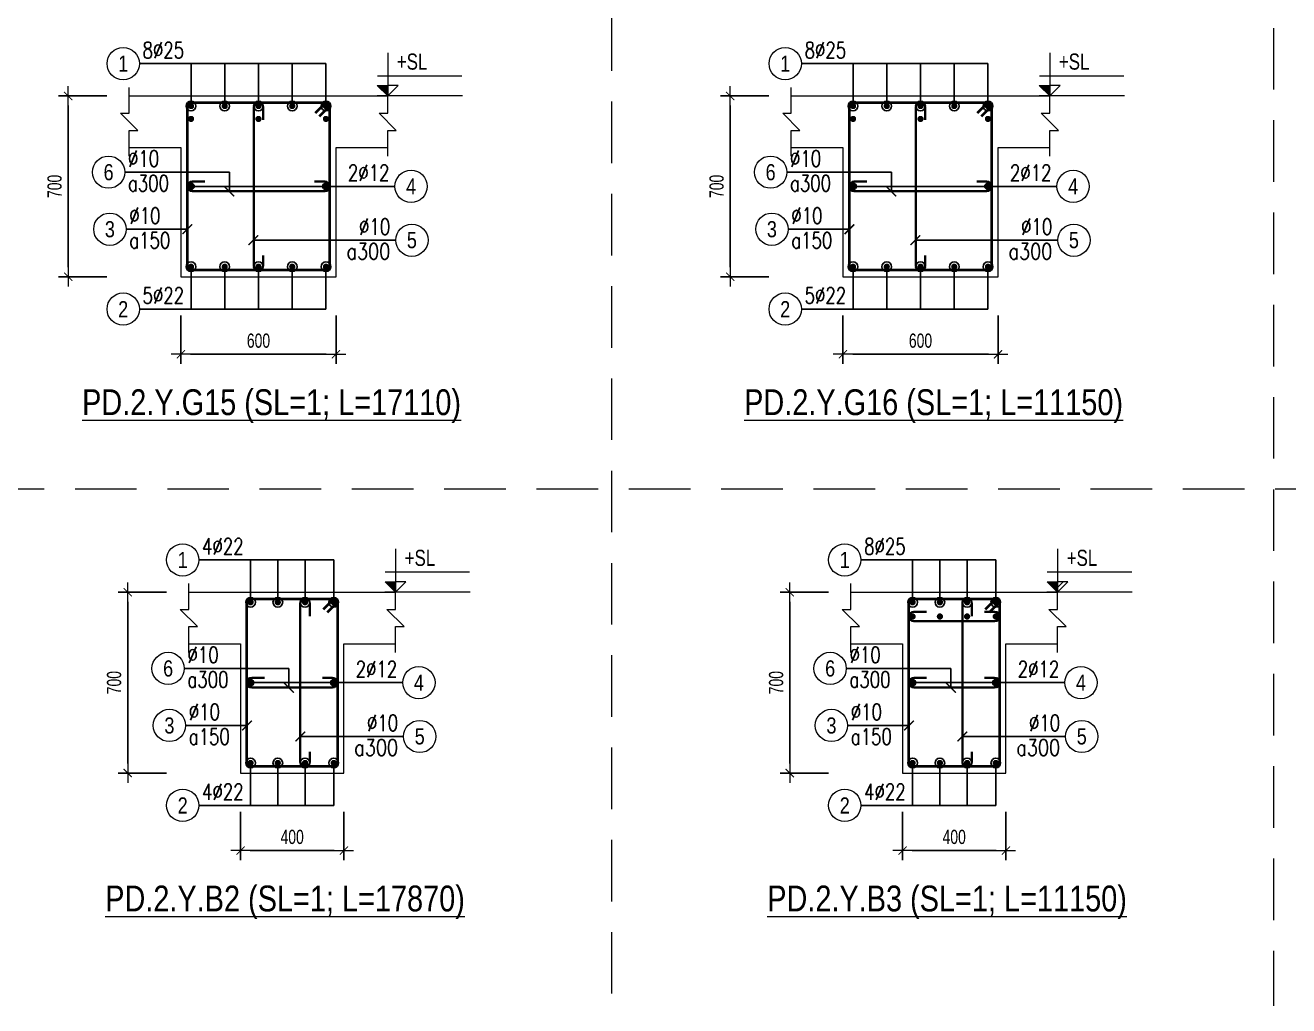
# Model space of a CAD drawing. Header units: millimetres. Extents: x 0 to 264070, y -218202 to 27271.
# Drawn here: x 227970 to 232858, y -179923 to -176128 of the extents above; entities that cross this region are included whole.
import ezdxf
from ezdxf.enums import TextEntityAlignment as Align

# ---------------------------------------------------------------- set-up
doc = ezdxf.new("R2010")
doc.units = ezdxf.units.MM
doc.header["$PDMODE"] = 3
doc.linetypes.add('HIDDEN2', pattern=[4.762499999999999, 3.175, -1.5875])
doc.layers.get('0').update_dxf_attribs({"lineweight": 20})
doc.layers.get('Defpoints').update_dxf_attribs({"color": 151, "lineweight": 9})
for name, color, linetype, lineweight in [('NDC_S_ANNO', 7, 'Continuous', 20), ('NDC_S_CONTINUOUS', 3, 'Continuous', 20), ('NDC_S_DIM', 1, 'Continuous', 15), ('NDC_S_HIDDEN', 8, 'HIDDEN2', 13), ('NDC_S_REBAR', 4, 'Continuous', 35), ('NDC_S_STIRRUP', 4, 'Continuous', 40), ('NDC_S_TEXT SYMBOL', 7, 'Continuous', 20), ('NDC_S_THIN LINE', 8, 'Continuous', 9), ('NDC_S_VN TEXT', 7, 'Continuous', 20)]:
    doc.layers.add(name, color=color, linetype=linetype, lineweight=lineweight)
doc.styles.add('ARIAL', font='arial.ttf', dxfattribs={"width": 0.8})
doc.styles.add('NDC_ANNO', font='', dxfattribs={"width": 0.8})
doc.styles.add('NDC_DIM', font='', dxfattribs={"width": 0.75})
doc.styles.add('NDC_EN TXT', font='romans.shx', dxfattribs={"width": 0.8})
doc.styles.get('NDC_ANNO').set_extended_font_data('Dotum')
doc.styles.get('NDC_DIM').set_extended_font_data('Dotum')
doc.dimstyles.new('NDC_dim_25', dxfattribs={"dimscale": 25, "dimtxt": 2.2, "dimasz": 1.5, "dimexe": 1.5, "dimexo": 2.5, "dimgap": 1, "dimtad": 1, "dimdec": 0, "dimzin": 0, "dimdsep": 46, "dimtxsty": 'NDC_DIM', "dimblk": 'DIMMARK', "dimcen": 0.09, "dimdle": 1.2, "dimclrd": 1, "dimclre": 1, "dimclrt": 3, "dimadec": 0, "dimazin": 0, "dimtfac": 1, "dimtdec": 0, "dimtix": 1, "dimtofl": 0, "dimtmove": 0, "dimatfit": 3, "dimfxl": 6, "dimfxlon": 1, "dimtolj": 1, "dimtzin": 0, "dimarcsym": 0})

# ---------------------------------------------------------------- blocks, each defined once
blk = doc.blocks.new('kata_block_THEP')
at = {"layer": 'NDC_S_REBAR', "color": 0}
for p, q in [((-0.5, 0), (0.5, 0)), ((-0.3535533905960619, 0.353553390592424), (0.3535533905960619, -0.353553390592424)), ((0.3535533905960619, 0.353553390592424), (-0.3535533905960619, -0.353553390592424)), ((0, 0.5), (0, -0.5))]:
    blk.add_line(p, q, dxfattribs=at)
at = {"layer": 'NDC_S_REBAR', "color": 0, "const_width": 0.08333333333333334}
blk.add_lwpolyline([(-0.5, -1.818989403545856e-12, 1), (0.5000000000145519, -1.818989403545856e-12, 1), (-0.5, -1.818989403545856e-12, 1)], format="xyb", dxfattribs=at)
blk = doc.blocks.new('DIMMARK')
at = {"layer": 'NDC_S_DIM', "color": 1}
blk.add_line((-1.5, 0), (1, 0), dxfattribs=at)
at = {"layer": 'NDC_S_DIM', "color": 2, "const_width": 0.1}
blk.add_lwpolyline([(-0.4242640687119285, -0.4242640687119285), (0.4242640687119285, 0.4242640687119285)], dxfattribs=at)
blk = doc.blocks.new('*D483')
at = {"layer": 'Defpoints', "color": 0, "transparency": 16777216}
for p in [(228641.6883908407, -176401.6922493973), (228135.6883908407, -177101.6922493973), (228641.6883908407, -177101.6922493973)]:
    blk.add_point(p, dxfattribs=at)
at = {"layer": 'NDC_S_DIM', "color": 1, "lineweight": -2, "transparency": 16777216}
for p, q in [((228285.6883908407, -176401.6922493973), (228098.1883908407, -176401.6922493973)), ((228135.6883908407, -176439.1922493973), (228135.6883908407, -177064.1922493973)), ((228285.6883908407, -177101.6922493973), (228098.1883908407, -177101.6922493973))]:
    blk.add_line(p, q, dxfattribs=at)
at = {"layer": 'NDC_S_DIM', "color": 1, "lineweight": -2, "transparency": 16777216, "xscale": 37.5, "yscale": 37.5, "zscale": 37.5}
for p, rotation in [((228135.6883908407, -176401.6922493973), 90), ((228135.6883908407, -177101.6922493973), 270)]:
    blk.add_blockref('DIMMARK', p, dxfattribs=dict(at, rotation=rotation))
at = {"layer": 'NDC_S_DIM', "color": 3, "transparency": 16777216, "insert": (228083.1883908407, -176751.6922493972), "char_height": 55.00000000000001, "attachment_point": 5, "rotation": 90, "style": 'NDC_DIM'}
blk.add_mtext('\\A1;700', dxfattribs=at)
blk = doc.blocks.new('*D484')
at = {"layer": 'Defpoints', "color": 0, "transparency": 16777216}
for p in [(228572.0152662964, -177101.6922493973), (229172.0152662964, -177101.6922493973), (229172.0152662964, -177401.6922493973)]:
    blk.add_point(p, dxfattribs=at)
at = {"layer": 'NDC_S_DIM', "color": 1, "lineweight": -2, "transparency": 16777216}
for p, q in [((228572.0152662964, -177251.6922493973), (228572.0152662964, -177439.1922493973)), ((229172.0152662964, -177251.6922493973), (229172.0152662964, -177439.1922493973)), ((228609.5152662964, -177401.6922493973), (229134.5152662964, -177401.6922493973))]:
    blk.add_line(p, q, dxfattribs=at)
at = {"layer": 'NDC_S_DIM', "color": 1, "lineweight": -2, "transparency": 16777216, "xscale": 37.5, "yscale": 37.5, "zscale": 37.5, "rotation": 180}
blk.add_blockref('DIMMARK', (228572.0152662964, -177401.6922493973), dxfattribs=at)
at = {"layer": 'NDC_S_DIM', "color": 1, "lineweight": -2, "transparency": 16777216, "xscale": 37.5, "yscale": 37.5, "zscale": 37.5}
blk.add_blockref('DIMMARK', (229172.0152662964, -177401.6922493973), dxfattribs=at)
at = {"layer": 'NDC_S_DIM', "color": 3, "transparency": 16777216, "insert": (228872.0152662964, -177349.1922493973), "char_height": 55.00000000000001, "attachment_point": 5, "style": 'NDC_DIM'}
blk.add_mtext('\\A1;600', dxfattribs=at)
blk = doc.blocks.new('kata_block_CT')
at = {"layer": 'NDC_S_ANNO'}
blk.add_hatch(color=3, dxfattribs=at).paths.add_polyline_path([(0, 1.596954857557648), (-1.612010908633238, 1.596954857557648), (0, 0)])
at = {"layer": 'NDC_S_ANNO', "ltscale": 50}
h = blk.add_hatch(dxfattribs=at)
h.set_pattern_fill('ANSI31', color=256, scale=1.406250541793835, style=0)
h.set_pattern_definition([(45.00000000000001, (0, 5.456968210637569e-12), (-3.157122508925224, 3.157122508925225), [])])
h.paths.add_polyline_path([(0, 1.596954857557648), (0, 0), (1.612010908924276, 1.596954857557648)])
for p, q in [((-1.592704896858777, 3.140833880479477), (11.46947077315417, 3.140833880479477)), ((11.56125648126181, 5.456968210637569e-12), (-1.63869572513795, 5.456968210637569e-12))]:
    blk.add_line(p, q, dxfattribs=at)
for points in [[(0, 6.69495074864426), (0, 0)], [(0, 0), (-1.612010908924276, 1.596954857557648), (0, 1.596954857557648)], [(0, 0), (1.612010908924276, 1.596954857557648), (0, 1.596954857557648)]]:
    blk.add_lwpolyline(points, dxfattribs=at)
at = {"layer": 'NDC_S_ANNO', "color": 8, "ltscale": 50}
blk.add_lwpolyline([(0, 0), (-1.612010908633238, 1.596954857557648), (0, 1.596954857557648)], dxfattribs=at)
at = {"layer": 'NDC_S_TEXT SYMBOL', "color": 3, "style": 'NDC_ANNO', "width": 0.8}
blk.add_attdef('CT', (1.409564409346785, 4.068271311703938), '', height=2.5, dxfattribs=at)
blk = doc.blocks.new('kata_block_TD')
at = {"color": 6, "linetype": 'ByBlock', "lineweight": -2, "style": 'ARIAL', "width": 0.8}
blk.add_attdef('SECTDET2', text='', height=5, dxfattribs=at).set_placement((0, 7.970649532882817), align=Align.CENTER)
at = {"color": 0, "linetype": 'ByBlock', "lineweight": -2, "style": 'ARIAL', "width": 0.8}
blk.add_attdef('SECTDET1', text='', height=5, dxfattribs=at).set_placement((0, 1.470649532882817), align=Align.CENTER)
at = {"color": 3, "lineweight": 25, "style": 'ARIAL', "width": 0.8}
blk.add_attdef('SSCALE', text='', height=2.5, dxfattribs=at).set_placement((0, -3.998868953555331), align=Align.CENTER)
blk = doc.blocks.new('*U241')
blk.add_circle((-2.5, 0), 2.5)
at = {"layer": 'NDC_S_VN TEXT', "color": 3, "style": 'NDC_EN TXT', "width": 0.75}
for tag, p in [('DK1', (0.5, 0.8455043070534884)), ('KC1', (0.5, -2.972544307831413))]:
    blk.add_attdef(tag, p, '', height=2.5, dxfattribs=at)
at = {"layer": 'NDC_S_VN TEXT', "color": 7, "style": 'ARIAL', "width": 0.8}
blk.add_attdef('SH2', text='', height=2.5, dxfattribs=at).set_placement((-2.5, 0), align=Align.MIDDLE)
blk = doc.blocks.new('*U321')
blk.add_circle((2.5, 0), 2.5)
at = {"layer": 'NDC_S_VN TEXT', "color": 3, "style": 'NDC_EN TXT'}
for tag, width, p in [('DK2', 0.75, (-0.85, 0.8455043070534884)), ('KC2', 0.8, (-0.85, -2.972544307831413))]:
    blk.add_attdef(tag, text='', height=2.5, dxfattribs=dict(at, width=width)).set_placement(p, align=Align.RIGHT)
at = {"layer": 'NDC_S_VN TEXT', "color": 7, "style": 'ARIAL', "width": 0.8}
blk.add_attdef('SH3', text='', height=2.5, dxfattribs=at).set_placement((2.5, 0), align=Align.MIDDLE)
blk = doc.blocks.new('*U239')
blk.add_circle((2.5, 0), 2.5)
at = {"layer": 'NDC_S_VN TEXT', "color": 3, "style": 'NDC_EN TXT', "width": 0.75}
blk.add_attdef('DK2', text='', height=2.5, dxfattribs=at).set_placement((-0.85, 0.8455043070534884), align=Align.RIGHT)
at = {"layer": 'NDC_S_VN TEXT', "color": 7, "style": 'ARIAL', "width": 0.8}
blk.add_attdef('SH3', text='', height=2.5, dxfattribs=at).set_placement((2.5, 0), align=Align.MIDDLE)
blk = doc.blocks.new('*U240')
blk.add_circle((-2.5, 0), 2.5)
at = {"layer": 'NDC_S_VN TEXT', "color": 3, "style": 'NDC_EN TXT', "width": 0.75}
blk.add_attdef('DK1', (0.5, 0.8455043070534884), '', height=2.5, dxfattribs=at)
at = {"layer": 'NDC_S_VN TEXT', "color": 7, "style": 'ARIAL', "width": 0.8}
blk.add_attdef('SH2', text='', height=2.5, dxfattribs=at).set_placement((-2.5, 0), align=Align.MIDDLE)
blk = doc.blocks.new('*D485')
at = {"layer": 'Defpoints', "color": 0, "transparency": 16777216}
for p in [(231133.5262036649, -177101.6922493973), (231733.5262036649, -177101.6922493973), (231733.5262036649, -177401.6922493973)]:
    blk.add_point(p, dxfattribs=at)
at = {"layer": 'NDC_S_DIM', "color": 1, "lineweight": -2, "transparency": 16777216}
for p, q in [((231133.5262036649, -177251.6922493973), (231133.5262036649, -177439.1922493973)), ((231733.5262036649, -177251.6922493973), (231733.5262036649, -177439.1922493973)), ((231171.0262036649, -177401.6922493973), (231696.0262036649, -177401.6922493973))]:
    blk.add_line(p, q, dxfattribs=at)
at = {"layer": 'NDC_S_DIM', "color": 1, "lineweight": -2, "transparency": 16777216, "xscale": 37.5, "yscale": 37.5, "zscale": 37.5, "rotation": 180}
blk.add_blockref('DIMMARK', (231133.5262036649, -177401.6922493973), dxfattribs=at)
at = {"layer": 'NDC_S_DIM', "color": 1, "lineweight": -2, "transparency": 16777216, "xscale": 37.5, "yscale": 37.5, "zscale": 37.5}
blk.add_blockref('DIMMARK', (231733.5262036649, -177401.6922493973), dxfattribs=at)
at = {"layer": 'NDC_S_DIM', "color": 3, "transparency": 16777216, "insert": (231433.5262036649, -177349.1922493973), "char_height": 55.00000000000001, "attachment_point": 5, "style": 'NDC_DIM'}
blk.add_mtext('\\A1;600', dxfattribs=at)
blk = doc.blocks.new('*D486')
at = {"layer": 'Defpoints', "color": 0, "transparency": 16777216}
for p in [(231203.1993282092, -176401.6922493973), (230697.1993282092, -177101.6922493973), (231203.1993282092, -177101.6922493973)]:
    blk.add_point(p, dxfattribs=at)
at = {"layer": 'NDC_S_DIM', "color": 1, "lineweight": -2, "transparency": 16777216}
for p, q in [((230847.1993282092, -176401.6922493973), (230659.6993282092, -176401.6922493973)), ((230697.1993282092, -176439.1922493973), (230697.1993282092, -177064.1922493973)), ((230847.1993282092, -177101.6922493973), (230659.6993282092, -177101.6922493973))]:
    blk.add_line(p, q, dxfattribs=at)
at = {"layer": 'NDC_S_DIM', "color": 1, "lineweight": -2, "transparency": 16777216, "xscale": 37.5, "yscale": 37.5, "zscale": 37.5}
for p, rotation in [((230697.1993282092, -176401.6922493973), 90), ((230697.1993282092, -177101.6922493973), 270)]:
    blk.add_blockref('DIMMARK', p, dxfattribs=dict(at, rotation=rotation))
at = {"layer": 'NDC_S_DIM', "color": 3, "transparency": 16777216, "insert": (230644.6993282093, -176751.6922493972), "char_height": 55.00000000000001, "attachment_point": 5, "rotation": 90, "style": 'NDC_DIM'}
blk.add_mtext('\\A1;700', dxfattribs=at)
blk = doc.blocks.new('*D497')
at = {"layer": 'Defpoints', "color": 0, "transparency": 16777216}
for p in [(228802.3316012056, -179022.6786246464), (229202.3316012056, -179022.6786246464), (229202.3316012056, -179322.6786246464)]:
    blk.add_point(p, dxfattribs=at)
at = {"layer": 'NDC_S_DIM', "color": 1, "lineweight": -2, "transparency": 16777216}
for p, q in [((228802.3316012056, -179172.6786246464), (228802.3316012056, -179360.1786246464)), ((229202.3316012056, -179172.6786246464), (229202.3316012056, -179360.1786246464)), ((228839.8316012056, -179322.6786246464), (229164.8316012056, -179322.6786246464))]:
    blk.add_line(p, q, dxfattribs=at)
at = {"layer": 'NDC_S_DIM', "color": 1, "lineweight": -2, "transparency": 16777216, "xscale": 37.5, "yscale": 37.5, "zscale": 37.5, "rotation": 180}
blk.add_blockref('DIMMARK', (228802.3316012056, -179322.6786246464), dxfattribs=at)
at = {"layer": 'NDC_S_DIM', "color": 1, "lineweight": -2, "transparency": 16777216, "xscale": 37.5, "yscale": 37.5, "zscale": 37.5}
blk.add_blockref('DIMMARK', (229202.3316012056, -179322.6786246464), dxfattribs=at)
at = {"layer": 'NDC_S_DIM', "color": 3, "transparency": 16777216, "insert": (229002.3316012056, -179270.1786246464), "char_height": 55.00000000000001, "attachment_point": 5, "style": 'NDC_DIM'}
blk.add_mtext('\\A1;400', dxfattribs=at)
blk = doc.blocks.new('*D498')
at = {"layer": 'Defpoints', "color": 0, "transparency": 16777216}
for p in [(228872.0047257499, -178322.6786246464), (228366.0047257499, -179022.6786246464), (228872.0047257499, -179022.6786246464)]:
    blk.add_point(p, dxfattribs=at)
at = {"layer": 'NDC_S_DIM', "color": 1, "lineweight": -2, "transparency": 16777216}
for p, q in [((228516.0047257499, -178322.6786246464), (228328.5047257499, -178322.6786246464)), ((228366.0047257499, -178360.1786246464), (228366.0047257499, -178985.1786246464)), ((228516.0047257499, -179022.6786246464), (228328.5047257499, -179022.6786246464))]:
    blk.add_line(p, q, dxfattribs=at)
at = {"layer": 'NDC_S_DIM', "color": 1, "lineweight": -2, "transparency": 16777216, "xscale": 37.5, "yscale": 37.5, "zscale": 37.5}
for p, rotation in [((228366.0047257499, -178322.6786246464), 90), ((228366.0047257499, -179022.6786246464), 270)]:
    blk.add_blockref('DIMMARK', p, dxfattribs=dict(at, rotation=rotation))
at = {"layer": 'NDC_S_DIM', "color": 3, "transparency": 16777216, "insert": (228313.5047257499, -178672.6786246463), "char_height": 55.00000000000001, "attachment_point": 5, "rotation": 90, "style": 'NDC_DIM'}
blk.add_mtext('\\A1;700', dxfattribs=at)
blk = doc.blocks.new('*D499')
at = {"layer": 'Defpoints', "color": 0, "transparency": 16777216}
for p in [(231433.5156631185, -178322.6786246464), (230927.5156631185, -179022.6786246464), (231433.5156631185, -179022.6786246464)]:
    blk.add_point(p, dxfattribs=at)
at = {"layer": 'NDC_S_DIM', "color": 1, "lineweight": -2, "transparency": 16777216}
for p, q in [((231077.5156631185, -178322.6786246464), (230890.0156631185, -178322.6786246464)), ((230927.5156631185, -178360.1786246464), (230927.5156631185, -178985.1786246464)), ((231077.5156631185, -179022.6786246464), (230890.0156631185, -179022.6786246464))]:
    blk.add_line(p, q, dxfattribs=at)
at = {"layer": 'NDC_S_DIM', "color": 1, "lineweight": -2, "transparency": 16777216, "xscale": 37.5, "yscale": 37.5, "zscale": 37.5}
for p, rotation in [((230927.5156631185, -178322.6786246464), 90), ((230927.5156631185, -179022.6786246464), 270)]:
    blk.add_blockref('DIMMARK', p, dxfattribs=dict(at, rotation=rotation))
at = {"layer": 'NDC_S_DIM', "color": 3, "transparency": 16777216, "insert": (230875.0156631185, -178672.6786246463), "char_height": 55.00000000000001, "attachment_point": 5, "rotation": 90, "style": 'NDC_DIM'}
blk.add_mtext('\\A1;700', dxfattribs=at)
blk = doc.blocks.new('*D500')
at = {"layer": 'Defpoints', "color": 0, "transparency": 16777216}
for p in [(231363.8425385741, -179022.6786246464), (231763.8425385741, -179022.6786246464), (231763.8425385741, -179322.6786246464)]:
    blk.add_point(p, dxfattribs=at)
at = {"layer": 'NDC_S_DIM', "color": 1, "lineweight": -2, "transparency": 16777216}
for p, q in [((231363.8425385741, -179172.6786246464), (231363.8425385741, -179360.1786246464)), ((231763.8425385741, -179172.6786246464), (231763.8425385741, -179360.1786246464)), ((231401.3425385741, -179322.6786246464), (231726.3425385741, -179322.6786246464))]:
    blk.add_line(p, q, dxfattribs=at)
at = {"layer": 'NDC_S_DIM', "color": 1, "lineweight": -2, "transparency": 16777216, "xscale": 37.5, "yscale": 37.5, "zscale": 37.5, "rotation": 180}
blk.add_blockref('DIMMARK', (231363.8425385741, -179322.6786246464), dxfattribs=at)
at = {"layer": 'NDC_S_DIM', "color": 1, "lineweight": -2, "transparency": 16777216, "xscale": 37.5, "yscale": 37.5, "zscale": 37.5}
blk.add_blockref('DIMMARK', (231763.8425385741, -179322.6786246464), dxfattribs=at)
at = {"layer": 'NDC_S_DIM', "color": 3, "transparency": 16777216, "insert": (231563.8425385741, -179270.1786246464), "char_height": 55.00000000000001, "attachment_point": 5, "style": 'NDC_DIM'}
blk.add_mtext('\\A1;400', dxfattribs=at)

msp = doc.modelspace()

# ---------------------------------------------------------------- linework, layer by layer
at = {"layer": 'NDC_S_CONTINUOUS'}
for points in [[(228372.0152662964, -176401.6922493973), (228572.0152662964, -176401.6922493973), (228572.0152662964, -176401.6922493973), (229172.0152662964, -176401.6922493973), (229172.0152662964, -176401.6922493973), (229372.0152662964, -176401.6922493973)], [(230933.5262036649, -176401.6922493973), (231133.5262036649, -176401.6922493973), (231133.5262036649, -176401.6922493973), (231733.5262036649, -176401.6922493973), (231733.5262036649, -176401.6922493973), (231933.5262036649, -176401.6922493973)], [(228372.0152662964, -176601.6922493973), (228572.0152662964, -176601.6922493973), (228572.0152662964, -177101.6922493973), (229172.0152662964, -177101.6922493973), (229172.0152662964, -176601.6922493973), (229372.0152662964, -176601.6922493973)], [(230933.5262036649, -176601.6922493973), (231133.5262036649, -176601.6922493973), (231133.5262036649, -177101.6922493973), (231733.5262036649, -177101.6922493973), (231733.5262036649, -176601.6922493973), (231933.5262036649, -176601.6922493973)], [(228602.3316012056, -178322.6786246464), (228802.3316012056, -178322.6786246464), (228802.3316012056, -178322.6786246464), (229202.3316012056, -178322.6786246464), (229202.3316012056, -178322.6786246464), (229402.3316012056, -178322.6786246464)], [(231163.8425385741, -178322.6786246464), (231363.8425385741, -178322.6786246464), (231363.8425385741, -178322.6786246464), (231763.8425385741, -178322.6786246464), (231763.8425385741, -178322.6786246464), (231963.8425385741, -178322.6786246464)], [(228602.3316012056, -178522.6786246464), (228802.3316012056, -178522.6786246464), (228802.3316012056, -179022.6786246464), (229202.3316012056, -179022.6786246464), (229202.3316012056, -178522.6786246464), (229402.3316012056, -178522.6786246464)], [(231163.8425385741, -178522.6786246464), (231363.8425385741, -178522.6786246464), (231363.8425385741, -179022.6786246464), (231763.8425385741, -179022.6786246464), (231763.8425385741, -178522.6786246464), (231963.8425385741, -178522.6786246464)]]:
    msp.add_lwpolyline(points, dxfattribs=at)
at = {"layer": 'NDC_S_HIDDEN', "ltscale": 75}
for p, q in [((232798.9182990866, -167923.3971106908), (232798.9182990866, -179923.3971106772)), ((230237.4073617181, -173923.397110684), (230237.4073617181, -179923.3971106772)), ((243044.9620485608, -177923.3971106794), (225114.385486981, -177923.3971106794))]:
    msp.add_line(p, q, dxfattribs=at)
at = {"layer": 'NDC_S_REBAR'}
for points in [[(228890.3853083905, -176494.0369393306), (228890.3853083905, -176445.1237695207, 0.9999999999999999), (228853.5213083905, -176445.1237695207), (228853.5213083905, -177058.2602493972, 0.9999999999999999), (228890.3853083905, -177058.2602493972), (228890.3853083905, -177019.0033583884, -0.414213562)], [(231451.896245759, -176494.0369393306), (231451.896245759, -176445.1237695207, 0.9999999999999999), (231415.032245759, -176445.1237695207), (231415.032245759, -177058.2602493972, 0.9999999999999999), (231451.896245759, -177058.2602493972), (231451.896245759, -177019.0033583884, -0.414213562)], [(228664.3604361063, -176733.2602493973), (228615.4472662964, -176733.2602493973, 0.9999999999999999), (228615.4472662964, -176770.1242493973), (229128.5832662964, -176770.1242493973, 0.9999999999999999), (229128.5832662964, -176733.2602493973), (229089.3263752876, -176733.2602493973, -0.414213562)], [(231225.8713734748, -176733.2602493973), (231176.958203665, -176733.2602493973, 0.9999999999999999), (231176.958203665, -176770.1242493973), (231690.0942036649, -176770.1242493973, 0.9999999999999999), (231690.0942036649, -176733.2602493973), (231650.8373126561, -176733.2602493973, -0.414213562)], [(229070.7636012056, -178415.0233145797), (229070.7636012056, -178366.1101447698, 0.9999999999999999), (229033.8996012055, -178366.1101447698), (229033.8996012055, -178979.2466246463, 0.9999999999999999), (229070.7636012056, -178979.2466246463), (229070.7636012056, -178939.9897336375, -0.414213562)], [(231632.2745385742, -178415.0233145797), (231632.2745385742, -178366.1101447698, 0.9999999999999999), (231595.4105385741, -178366.1101447698), (231595.4105385741, -178979.2466246463, 0.9999999999999999), (231632.2745385742, -178979.2466246463), (231632.2745385742, -178939.9897336375, -0.414213562)], [(231456.187708384, -178398.2777245009), (231407.2745385742, -178398.2777245009, 0.9999999999999999), (231407.2745385742, -178435.1417245009), (231720.4105385741, -178435.1417245009, 0.9999999999999999), (231720.4105385741, -178398.2777245009), (231681.1536475653, -178398.2777245009, -0.414213562)], [(228894.6767710155, -178654.2466246464), (228845.7636012056, -178654.2466246464, 0.9999999999999999), (228845.7636012056, -178691.1106246464), (229158.8996012055, -178691.1106246464, 0.9999999999999999), (229158.8996012055, -178654.2466246464), (229119.6427101967, -178654.2466246464, -0.414213562)], [(231456.187708384, -178654.2466246464), (231407.2745385742, -178654.2466246464, 0.9999999999999999), (231407.2745385742, -178691.1106246464), (231720.4105385741, -178691.1106246464, 0.9999999999999999), (231720.4105385741, -178654.2466246464), (231681.1536475653, -178654.2466246464, -0.414213562)]]:
    msp.add_lwpolyline(points, format="xyb", dxfattribs=at)
at = {"layer": 'NDC_S_STIRRUP'}
for points in [[(229093.0152662964, -176466.6922493973), (229133.0152662964, -176426.6922493973, -0.414213562), (229147.0152662964, -176440.6922493973), (229147.0152662964, -177062.6922493973, -0.414213562), (229133.0152662964, -177076.6922493973), (228611.0152662964, -177076.6922493973, -0.414213562), (228597.0152662964, -177062.6922493973), (228597.0152662964, -176440.6922493973, -0.414213562), (228611.0152662964, -176426.6922493973), (229133.0152662964, -176426.6922493973, -0.414213562), (229147.0152662964, -176440.6922493973), (229107.0152662964, -176480.6922493973)], [(231654.5262036649, -176466.6922493973), (231694.5262036649, -176426.6922493973, -0.414213562), (231708.5262036649, -176440.6922493973), (231708.5262036649, -177062.6922493973, -0.414213562), (231694.5262036649, -177076.6922493973), (231172.5262036649, -177076.6922493973, -0.414213562), (231158.5262036649, -177062.6922493973), (231158.5262036649, -176440.6922493973, -0.414213562), (231172.5262036649, -176426.6922493973), (231694.5262036649, -176426.6922493973, -0.414213562), (231708.5262036649, -176440.6922493973), (231668.5262036649, -176480.6922493973)], [(229123.3316012056, -178387.6786246464), (229163.3316012056, -178347.6786246464, -0.414213562), (229177.3316012056, -178361.6786246464), (229177.3316012056, -178983.6786246464, -0.414213562), (229163.3316012056, -178997.6786246464), (228841.3316012056, -178997.6786246464, -0.414213562), (228827.3316012056, -178983.6786246464), (228827.3316012056, -178361.6786246464, -0.414213562), (228841.3316012056, -178347.6786246464), (229163.3316012056, -178347.6786246464, -0.414213562), (229177.3316012056, -178361.6786246464), (229137.3316012056, -178401.6786246464)], [(231684.8425385741, -178387.6786246464), (231724.8425385741, -178347.6786246464, -0.414213562), (231738.8425385741, -178361.6786246464), (231738.8425385741, -178983.6786246464, -0.414213562), (231724.8425385741, -178997.6786246464), (231402.8425385741, -178997.6786246464, -0.414213562), (231388.8425385741, -178983.6786246464), (231388.8425385741, -178361.6786246464, -0.414213562), (231402.8425385741, -178347.6786246464), (231724.8425385741, -178347.6786246464, -0.414213562), (231738.8425385741, -178361.6786246464), (231698.8425385741, -178401.6786246464)]]:
    msp.add_lwpolyline(points, format="xyb", dxfattribs=at)
at = {"layer": 'NDC_S_THIN LINE'}
for points in [[(228372.0152662964, -176635.0255827306), (228372.0152662964, -176535.0255827306), (228405.3485996297, -176535.0255827306), (228338.6819329631, -176468.3589160639), (228372.0152662964, -176468.3589160639), (228372.0152662964, -176368.3589160639)], [(229372.0152662964, -176635.0255827306), (229372.0152662964, -176535.0255827306), (229405.3485996297, -176535.0255827306), (229338.6819329631, -176468.3589160639), (229372.0152662964, -176468.3589160639), (229372.0152662964, -176368.3589160639)], [(230933.5262036649, -176635.0255827306), (230933.5262036649, -176535.0255827306), (230966.8595369983, -176535.0255827306), (230900.1928703316, -176468.3589160639), (230933.526203665, -176468.3589160639), (230933.526203665, -176368.3589160639)], [(231933.5262036649, -176635.0255827306), (231933.5262036649, -176535.0255827306), (231966.8595369983, -176535.0255827306), (231900.1928703316, -176468.3589160639), (231933.526203665, -176468.3589160639), (231933.526203665, -176368.3589160639)], [(228602.3316012056, -178556.0119579797), (228602.3316012056, -178456.0119579797), (228635.6649345389, -178456.0119579797), (228568.9982678723, -178389.345291313), (228602.3316012056, -178389.345291313), (228602.3316012056, -178289.345291313)], [(229402.3316012056, -178556.0119579797), (229402.3316012056, -178456.0119579797), (229435.6649345389, -178456.0119579797), (229368.9982678723, -178389.345291313), (229402.3316012056, -178389.345291313), (229402.3316012056, -178289.345291313)], [(231163.8425385741, -178556.0119579797), (231163.8425385741, -178456.0119579797), (231197.1758719075, -178456.0119579797), (231130.5092052408, -178389.345291313), (231163.8425385741, -178389.345291313), (231163.8425385741, -178289.345291313)], [(231963.8425385741, -178556.0119579797), (231963.8425385741, -178456.0119579797), (231997.1758719075, -178456.0119579797), (231930.5092052408, -178389.345291313), (231963.8425385741, -178389.345291313), (231963.8425385741, -178289.345291313)]]:
    msp.add_lwpolyline(points, dxfattribs=at)

# ---------------------------------------------------------------- block references
at = {"layer": 'NDC_S_REBAR', "color": 3, "xscale": 22, "yscale": 22, "zscale": 22}
for p in [(228611.0152662964, -176440.6922493973), (231172.5262036649, -176440.6922493973), (228611.0152662964, -176751.6922493973), (231172.5262036649, -176751.6922493973), (228611.0152662964, -177062.6922493973), (231172.5262036649, -177062.6922493973), (228841.3316012056, -178361.6786246464), (231402.8425385741, -178361.6786246464), (228841.3316012056, -178672.6786246464), (231402.8425385741, -178672.6786246464), (228841.3316012056, -178983.6786246464), (231402.8425385741, -178983.6786246464)]:
    msp.add_blockref('kata_block_THEP', p, dxfattribs=at)
at = {"layer": 'NDC_S_REBAR', "xscale": 22, "yscale": 22, "zscale": 22}
for p in [(228741.5152662964, -176440.6922493973), (228872.0152662964, -176440.6922493973), (229002.5152662964, -176440.6922493973), (229133.0152662964, -176440.6922493973), (231303.0262036649, -176440.6922493973), (231433.5262036649, -176440.6922493973), (231564.0262036649, -176440.6922493973), (231694.5262036649, -176440.6922493973), (228611.0152662964, -176490.6438686442), (228872.0152662964, -176490.6438686442), (229133.0152662964, -176490.6438686442), (231172.5262036649, -176490.6438686442), (231433.5262036649, -176490.6438686442), (231694.5262036649, -176490.6438686442), (229133.0152662964, -176751.6922493973), (231694.5262036649, -176751.6922493973), (228741.5152662964, -177062.6922493973), (228872.0152662964, -177062.6922493973), (229002.5152662964, -177062.6922493973), (229133.0152662964, -177062.6922493973), (231303.0262036649, -177062.6922493973), (231433.5262036649, -177062.6922493973), (231564.0262036649, -177062.6922493973), (231694.5262036649, -177062.6922493973), (229163.3316012056, -178361.6786246464), (231724.8425385741, -178361.6786246464), (231402.8425385741, -178416.7097245009), (231724.8425385741, -178416.7097245009), (229163.3316012056, -178672.6786246464), (231724.8425385741, -178672.6786246464), (228946.8316012056, -178983.6786246464), (229052.3316012056, -178983.6786246464), (229163.3316012056, -178983.6786246464), (231508.3425385741, -178983.6786246464), (231613.8425385741, -178983.6786246464), (231724.8425385741, -178983.6786246464)]:
    msp.add_blockref('kata_block_THEP', p, dxfattribs=at)
at = {"layer": 'NDC_S_REBAR', "xscale": -22, "yscale": 22, "zscale": 22, "rotation": 180}
for p in [(228946.8316012056, -178361.6786246464), (229052.3316012056, -178361.6786246464), (231508.3425385741, -178361.6786246464), (231613.8425385741, -178361.6786246464), (231508.3425385741, -178416.7097245009), (231613.8425385741, -178416.7097245009)]:
    msp.add_blockref('kata_block_THEP', p, dxfattribs=at)
at = {"layer": 'NDC_S_THIN LINE', "xscale": 25, "yscale": 25, "zscale": 25}
for name, p, values in [('*U240', (228411.0152662964, -176276.6922493973), {'SH2': '1', 'DK1': '8%%c25'}), ('*U240', (230972.5262036649, -176276.6922493973), {'SH2': '1', 'DK1': '8%%c25'}), ('*U241', (228354.5152662964, -176696.6922493973), {'SH2': '6', 'DK1': '%%c10', 'KC1': 'a300'}), ('*U241', (230916.0262036649, -176696.6922493973), {'SH2': '6', 'DK1': '%%c10', 'KC1': 'a300'}), ('*U239', (229399.905510094, -176751.6922493973), {'SH3': '4', 'DK2': '2%%c12'}), ('*U239', (231961.4164474625, -176751.6922493973), {'SH3': '4', 'DK2': '2%%c12'}), ('*U241', (228359.5152662964, -176917.5129200068), {'SH2': '3', 'DK1': '%%c10', 'KC1': 'a150'}), ('*U241', (230921.0262036649, -176917.5129200068), {'SH2': '3', 'DK1': '%%c10', 'KC1': 'a150'}), ('*U321', (229403.0714651606, -176960.1593775766), {'SH3': '5', 'DK2': '%%c10', 'KC2': 'a300'}), ('*U321', (231964.5824025292, -176960.1593775766), {'SH3': '5', 'DK2': '%%c10', 'KC2': 'a300'}), ('*U240', (228411.0152662964, -177226.6922493973), {'SH2': '2', 'DK1': '5%%c22'}), ('*U240', (230972.5262036649, -177226.6922493973), {'SH2': '2', 'DK1': '5%%c22'}), ('*U240', (228641.3316012056, -178197.6786246464), {'SH2': '1', 'DK1': '4%%c22'}), ('*U240', (231202.8425385741, -178197.6786246464), {'SH2': '1', 'DK1': '8%%c25'}), ('*U241', (228584.8316012056, -178617.6786246464), {'SH2': '6', 'DK1': '%%c10', 'KC1': 'a300'}), ('*U241', (231146.3425385741, -178617.6786246464), {'SH2': '6', 'DK1': '%%c10', 'KC1': 'a300'}), ('*U239', (229430.2218450031, -178672.6786246464), {'SH3': '4', 'DK2': '2%%c12'}), ('*U239', (231991.7327823717, -178672.6786246464), {'SH3': '4', 'DK2': '2%%c12'}), ('*U241', (228589.8316012056, -178838.4992952559), {'SH2': '3', 'DK1': '%%c10', 'KC1': 'a150'}), ('*U241', (231151.3425385741, -178838.4992952559), {'SH2': '3', 'DK1': '%%c10', 'KC1': 'a150'}), ('*U321', (229433.3878000698, -178881.1457528257), {'SH3': '5', 'DK2': '%%c10', 'KC2': 'a300'}), ('*U321', (231994.8987374384, -178881.1457528257), {'SH3': '5', 'DK2': '%%c10', 'KC2': 'a300'}), ('*U240', (228641.3316012056, -179147.6786246464), {'SH2': '2', 'DK1': '4%%c22'}), ('*U240', (231202.8425385741, -179147.6786246464), {'SH2': '2', 'DK1': '4%%c22'})]:
    msp.add_blockref(name, p, dxfattribs=at).add_auto_attribs(values)
at = {"layer": 'NDC_S_VN TEXT', "xscale": 25, "yscale": 25, "zscale": 25}
for p in [(229372.0152662964, -176401.6922493973), (231933.5262036649, -176401.6922493973), (229402.3316012056, -178322.6786246464), (231963.8425385741, -178322.6786246464)]:
    msp.add_blockref('kata_block_CT', p, dxfattribs=at).add_auto_attribs({'CT': '+SL'})
at = {"layer": 'NDC_S_VN TEXT'}
ref = msp.add_blockref('kata_block_TD', (228922.6080225412, -177666.5978963342), dxfattribs=dict(at, xscale=20, yscale=20, zscale=20))
ref.add_attrib('SECTDET1', '%%uPD.2.Y.G15 (SL=1; L=17110)', dxfattribs={"layer": '0', "color": 0, "linetype": 'ByBlock', "lineweight": -2, "height": 100, "style": 'ARIAL', "width": 0.8}).set_placement((228922.6080225412, -177637.1849056766), align=Align.CENTER)
ref = msp.add_blockref('kata_block_TD', (231484.1189599097, -177666.5978963342), dxfattribs=dict(at, xscale=20, yscale=20, zscale=20))
ref.add_attrib('SECTDET1', '%%uPD.2.Y.G16 (SL=1; L=11150)', dxfattribs={"layer": '0', "color": 0, "linetype": 'ByBlock', "lineweight": -2, "height": 100, "style": 'ARIAL', "width": 0.8}).set_placement((231484.1189599097, -177637.1849056766), align=Align.CENTER)
ref = msp.add_blockref('kata_block_TD', (228974.7467448984, -179587.5842715834), dxfattribs=dict(at, xscale=20, yscale=20, zscale=20))
ref.add_attrib('SECTDET1', '%%uPD.2.Y.B2 (SL=1; L=17870)', dxfattribs={"layer": '0', "color": 0, "linetype": 'ByBlock', "lineweight": -2, "height": 100, "style": 'ARIAL', "width": 0.8}).set_placement((228974.7467448984, -179558.1712809257), align=Align.CENTER)
ref = msp.add_blockref('kata_block_TD', (231536.257682267, -179587.5842715834), dxfattribs=dict(at, xscale=20, yscale=20, zscale=20))
ref.add_attrib('SECTDET1', '%%uPD.2.Y.B3 (SL=1; L=11150)', dxfattribs={"layer": '0', "color": 0, "linetype": 'ByBlock', "lineweight": -2, "height": 100, "style": 'ARIAL', "width": 0.8}).set_placement((231536.257682267, -179558.1712809257), align=Align.CENTER)

# ---------------------------------------------------------------- dimensions: what is measured, and where the dimension line sits
at = {"layer": 'NDC_S_DIM'}
for base, p1, p2, picture, middle in [((228135.6883908407, -177101.6922493973), (228641.6883908407, -176401.6922493973), (228641.6883908407, -177101.6922493973), '*D483', (228083.1883908407, -176751.6922493972)), ((230697.1993282092, -177101.6922493973), (231203.1993282092, -176401.6922493973), (231203.1993282092, -177101.6922493973), '*D486', (230644.6993282093, -176751.6922493972)), ((228366.0047257499, -179022.6786246464), (228872.0047257499, -178322.6786246464), (228872.0047257499, -179022.6786246464), '*D498', (228313.5047257499, -178672.6786246463)), ((230927.5156631185, -179022.6786246464), (231433.5156631185, -178322.6786246464), (231433.5156631185, -179022.6786246464), '*D499', (230875.0156631185, -178672.6786246463))]:
    dim = msp.add_linear_dim(base=base, p1=p1, p2=p2, angle=270, dimstyle='NDC_dim_25', dxfattribs=at)
    dim.commit()
    dim.dimension.update_dxf_attribs({"geometry": picture, "text_midpoint": middle})
for base, p1, p2, picture, middle in [((229172.0152662964, -177401.6922493973), (228572.0152662964, -177101.6922493973), (229172.0152662964, -177101.6922493973), '*D484', (228872.0152662964, -177349.1922493973)), ((231733.5262036649, -177401.6922493973), (231133.5262036649, -177101.6922493973), (231733.5262036649, -177101.6922493973), '*D485', (231433.5262036649, -177349.1922493973)), ((229202.3316012056, -179322.6786246464), (228802.3316012056, -179022.6786246464), (229202.3316012056, -179022.6786246464), '*D497', (229002.3316012056, -179270.1786246464)), ((231763.8425385741, -179322.6786246464), (231363.8425385741, -179022.6786246464), (231763.8425385741, -179022.6786246464), '*D500', (231563.8425385741, -179270.1786246464))]:
    dim = msp.add_linear_dim(base=base, p1=p1, p2=p2, dimstyle='NDC_dim_25', dxfattribs=at)
    dim.commit()
    dim.dimension.update_dxf_attribs({"geometry": picture, "text_midpoint": middle})

# ---------------------------------------------------------------- leaders
at = {"layer": 'NDC_S_THIN LINE'}
for points, override in [([(229133.0152662964, -176440.6922493973), (229133.0152662964, -176276.6922493973), (228411.0152662964, -176276.6922493973)], {"dimldrblk": 'DotBlank'}), ([(229002.5152662964, -176440.6922493973), (229002.5152662964, -176276.6922493973), (228411.0152662964, -176276.6922493973)], {"dimldrblk": 'DotBlank'}), ([(228872.0152662964, -176440.6922493973), (228872.0152662964, -176276.6922493973), (228411.0152662964, -176276.6922493973)], {"dimldrblk": 'DotBlank'}), ([(228741.5152662964, -176440.6922493973), (228741.5152662964, -176276.6922493973), (228411.0152662964, -176276.6922493973)], {"dimldrblk": 'DotBlank'}), ([(228611.0152662964, -176440.6922493973), (228611.0152662964, -176276.6922493973), (228411.0152662964, -176276.6922493973)], {"dimldrblk": 'DotBlank'}), ([(231172.5262036649, -176440.6922493973), (231172.5262036649, -176276.6922493973), (230972.5262036649, -176276.6922493973)], {"dimldrblk": 'DotBlank'}), ([(231303.0262036649, -176440.6922493973), (231303.0262036649, -176276.6922493973), (230972.5262036649, -176276.6922493973)], {"dimldrblk": 'DotBlank'}), ([(231433.5262036649, -176440.6922493973), (231433.5262036649, -176276.6922493973), (230972.5262036649, -176276.6922493973)], {"dimldrblk": 'DotBlank'}), ([(231564.0262036649, -176440.6922493973), (231564.0262036649, -176276.6922493973), (230972.5262036649, -176276.6922493973)], {"dimldrblk": 'DotBlank'}), ([(231694.5262036649, -176440.6922493973), (231694.5262036649, -176276.6922493973), (230972.5262036649, -176276.6922493973)], {"dimldrblk": 'DotBlank'}), ([(228759.3485996297, -176771.6922493973), (228759.3485996297, -176696.6922493973), (228354.5152662964, -176696.6922493973)], {"dimldrblk": 'ArchTick'}), ([(231320.8595369983, -176771.6922493973), (231320.8595369983, -176696.6922493973), (230916.0262036649, -176696.6922493973)], {"dimldrblk": 'ArchTick'}), ([(228611.0152662964, -176751.6922493973), (229139.0152662964, -176751.6922493973)], {"dimasz": 1, "dimldrblk": 'DotBlank'}), ([(229133.0152662964, -176751.6922493973), (228611.0152662964, -176751.6922493973)], {"dimasz": 1, "dimldrblk": 'DotBlank'}), ([(229133.0152662964, -176751.6922493973), (229399.905510094, -176751.6922493973)], {"dimldrblk": 'DotSmall'}), ([(231172.5262036649, -176751.6922493973), (231700.5262036649, -176751.6922493973)], {"dimasz": 1, "dimldrblk": 'DotBlank'}), ([(231694.5262036649, -176751.6922493973), (231172.5262036649, -176751.6922493973)], {"dimasz": 1, "dimldrblk": 'DotBlank'}), ([(231694.5262036649, -176751.6922493973), (231961.4164474625, -176751.6922493973)], {"dimldrblk": 'DotSmall'}), ([(228597.0152662964, -176917.5129200068), (228359.5152662964, -176917.5129200068)], {"dimldrblk": 'ArchTick'}), ([(231158.5262036649, -176917.5129200068), (230921.0262036649, -176917.5129200068)], {"dimldrblk": 'ArchTick'}), ([(228852.0152662965, -176960.1593775766), (229403.0714651606, -176960.1593775766)], {"dimldrblk": 'ArchTick'}), ([(231413.526203665, -176960.1593775766), (231964.5824025292, -176960.1593775766)], {"dimldrblk": 'ArchTick'}), ([(229133.0152662964, -177062.6922493973), (229133.0152662964, -177226.6922493973), (228411.0152662964, -177226.6922493973)], {"dimldrblk": 'DotBlank'}), ([(229002.5152662964, -177062.6922493973), (229002.5152662964, -177226.6922493973), (228411.0152662964, -177226.6922493973)], {"dimldrblk": 'DotBlank'}), ([(228872.0152662964, -177062.6922493973), (228872.0152662964, -177226.6922493973), (228411.0152662964, -177226.6922493973)], {"dimldrblk": 'DotBlank'}), ([(228741.5152662964, -177062.6922493973), (228741.5152662964, -177226.6922493973), (228411.0152662964, -177226.6922493973)], {"dimldrblk": 'DotBlank'}), ([(228611.0152662964, -177062.6922493973), (228611.0152662964, -177226.6922493973), (228411.0152662964, -177226.6922493973)], {"dimldrblk": 'DotBlank'}), ([(231172.5262036649, -177062.6922493973), (231172.5262036649, -177226.6922493973), (230972.5262036649, -177226.6922493973)], {"dimldrblk": 'DotBlank'}), ([(231303.0262036649, -177062.6922493973), (231303.0262036649, -177226.6922493973), (230972.5262036649, -177226.6922493973)], {"dimldrblk": 'DotBlank'}), ([(231433.5262036649, -177062.6922493973), (231433.5262036649, -177226.6922493973), (230972.5262036649, -177226.6922493973)], {"dimldrblk": 'DotBlank'}), ([(231564.0262036649, -177062.6922493973), (231564.0262036649, -177226.6922493973), (230972.5262036649, -177226.6922493973)], {"dimldrblk": 'DotBlank'}), ([(231694.5262036649, -177062.6922493973), (231694.5262036649, -177226.6922493973), (230972.5262036649, -177226.6922493973)], {"dimldrblk": 'DotBlank'}), ([(228841.3316012056, -178361.6786246464), (228841.3316012056, -178197.6786246464), (228641.3316012056, -178197.6786246464)], {"dimldrblk": 'DotBlank'}), ([(228946.8316012056, -178361.6786246464), (228946.8316012056, -178197.6786246464), (228641.3316012056, -178197.6786246464)], {"dimldrblk": 'DotBlank'}), ([(229052.3316012057, -178361.6786246463), (229052.3316012057, -178197.6786246463), (228641.3316012056, -178197.6786246464)], {"dimldrblk": 'DotBlank'}), ([(229163.3316012056, -178361.6786246464), (229163.3316012056, -178197.6786246464), (228641.3316012056, -178197.6786246464)], {"dimldrblk": 'DotBlank'}), ([(231724.8425385741, -178361.6786246464), (231724.8425385741, -178197.6786246464), (231202.8425385741, -178197.6786246464)], {"dimldrblk": 'DotBlank'}), ([(231613.8425385743, -178361.6786246463), (231613.8425385743, -178197.6786246463), (231202.8425385741, -178197.6786246464)], {"dimldrblk": 'DotBlank'}), ([(231508.3425385741, -178361.6786246464), (231508.3425385741, -178197.6786246464), (231202.8425385741, -178197.6786246464)], {"dimldrblk": 'DotBlank'}), ([(231402.8425385741, -178361.6786246464), (231402.8425385741, -178197.6786246464), (231202.8425385741, -178197.6786246464)], {"dimldrblk": 'DotBlank'}), ([(228989.6649345389, -178692.6786246464), (228989.6649345389, -178617.6786246464), (228584.8316012056, -178617.6786246464)], {"dimldrblk": 'ArchTick'}), ([(231551.1758719075, -178692.6786246464), (231551.1758719075, -178617.6786246464), (231146.3425385741, -178617.6786246464)], {"dimldrblk": 'ArchTick'}), ([(228841.3316012056, -178672.6786246464), (229169.3316012056, -178672.6786246464)], {"dimasz": 1, "dimldrblk": 'DotBlank'}), ([(229163.3316012056, -178672.6786246464), (228841.3316012056, -178672.6786246464)], {"dimasz": 1, "dimldrblk": 'DotBlank'}), ([(229163.3316012056, -178672.6786246464), (229430.2218450031, -178672.6786246464)], {"dimldrblk": 'DotSmall'}), ([(231402.8425385741, -178672.6786246464), (231730.8425385741, -178672.6786246464)], {"dimasz": 1, "dimldrblk": 'DotBlank'}), ([(231724.8425385741, -178672.6786246464), (231402.8425385741, -178672.6786246464)], {"dimasz": 1, "dimldrblk": 'DotBlank'}), ([(231724.8425385741, -178672.6786246464), (231991.7327823717, -178672.6786246464)], {"dimldrblk": 'DotSmall'}), ([(228827.3316012056, -178838.4992952559), (228589.8316012056, -178838.4992952559)], {"dimldrblk": 'ArchTick'}), ([(231388.8425385741, -178838.4992952559), (231151.3425385741, -178838.4992952559)], {"dimldrblk": 'ArchTick'}), ([(229033.8996012055, -178881.1457528257), (229433.3878000698, -178881.1457528257)], {"dimldrblk": 'ArchTick'}), ([(231595.4105385741, -178881.1457528257), (231994.8987374384, -178881.1457528257)], {"dimldrblk": 'ArchTick'}), ([(228841.3316012056, -178983.6786246464), (228841.3316012056, -179147.6786246464), (228641.3316012056, -179147.6786246464)], {"dimldrblk": 'DotBlank'}), ([(228946.8316012056, -178983.6786246464), (228946.8316012056, -179147.6786246464), (228641.3316012056, -179147.6786246464)], {"dimldrblk": 'DotBlank'}), ([(229052.3316012056, -178983.6786246464), (229052.3316012056, -179147.6786246464), (228641.3316012056, -179147.6786246464)], {"dimldrblk": 'DotBlank'}), ([(229163.3316012056, -178983.6786246464), (229163.3316012056, -179147.6786246464), (228641.3316012056, -179147.6786246464)], {"dimldrblk": 'DotBlank'}), ([(231724.8425385741, -178983.6786246464), (231724.8425385741, -179147.6786246464), (231202.8425385741, -179147.6786246464)], {"dimldrblk": 'DotBlank'}), ([(231613.8425385741, -178983.6786246464), (231613.8425385741, -179147.6786246464), (231202.8425385741, -179147.6786246464)], {"dimldrblk": 'DotBlank'}), ([(231508.3425385741, -178983.6786246464), (231508.3425385741, -179147.6786246464), (231202.8425385741, -179147.6786246464)], {"dimldrblk": 'DotBlank'}), ([(231402.8425385741, -178983.6786246464), (231402.8425385741, -179147.6786246464), (231202.8425385741, -179147.6786246464)], {"dimldrblk": 'DotBlank'})]:
    msp.add_leader(points, dimstyle='NDC_dim_25', override=override, dxfattribs=at)

doc.saveas('drawing.dxf')
